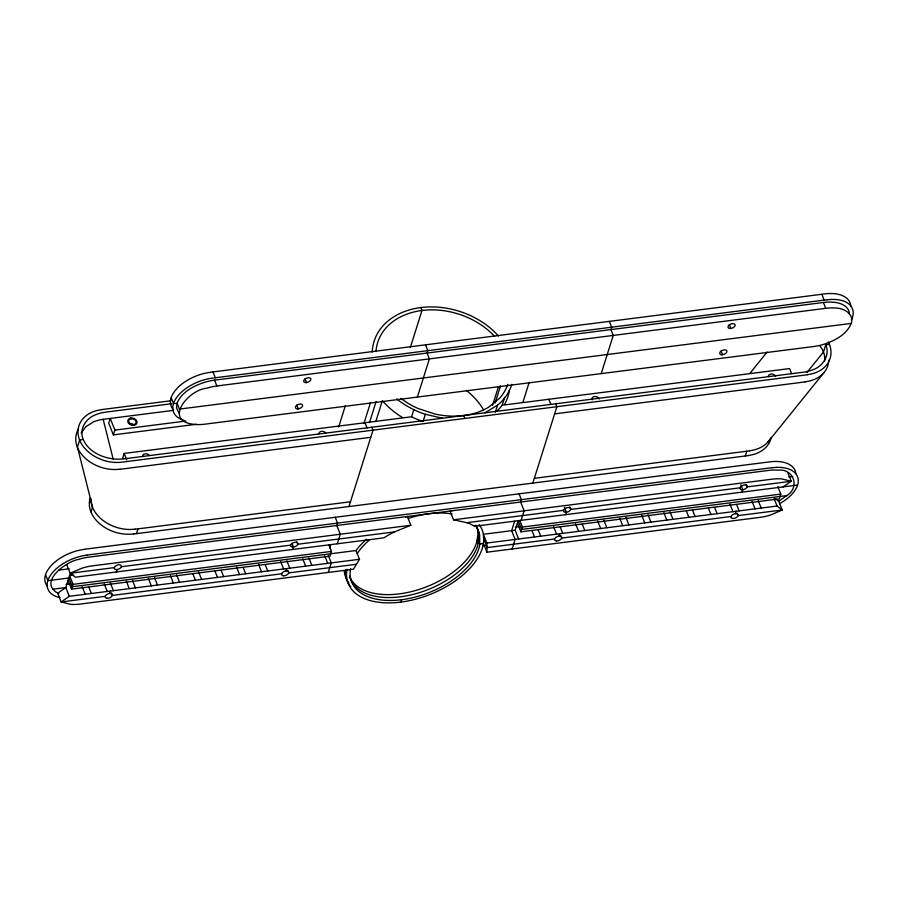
<?xml version="1.0" encoding="UTF-8"?>
<svg xmlns="http://www.w3.org/2000/svg" width="898" height="898" viewBox="0 0 898 898"><rect width="100%" height="100%" fill="white"/><g stroke="black" fill="none" stroke-linecap="round" stroke-linejoin="round"><path stroke-width="1.35" d="M824.645 361.221C825.475 355.788 823.354 350.299 820.009 346.078M775.636 498.861L778.723 501.241L782.203 509.997L770.394 515.07A37.222 20.923 -21.7 0 1 759.966 517.371L486.941 552.203L486.862 543.043L483.382 534.288L515.16 530.235L518.168 520.694L521.648 529.438L786.738 495.595C800.219 487.603 793.776 468.453 778.297 470.159A37.222 20.923 -21.7 0 0 768.497 470.429L88.924 557.108A37.222 20.923 -21.7 0 0 78.496 559.409C65.431 561.721 36.998 583.038 58.999 593.791M851.192 323.415C854.537 313.941 843.536 307.969 835.533 308.048A37.222 20.923 -21.7 0 0 825.733 308.328L216.878 385.983A37.222 20.923 -21.7 0 0 206.439 388.284C187.716 390.001 162.56 421.903 195.068 424.451A37.222 20.923 -21.7 0 0 204.856 424.182L813.723 346.516A37.222 20.923 -21.7 0 0 824.151 344.215C834.915 340.555 846.747 334.584 851.192 323.415L179.409 409.095L177.086 403.258C181.531 392.089 193.351 386.118 204.115 382.458A37.222 20.923 -21.7 0 1 214.555 380.157L823.41 302.491A37.222 20.923 -21.7 0 1 833.209 302.211C840.012 302.604 849.182 305.881 849.429 313.93M113.384 434.879L114.877 430.097L110.241 418.434L108.737 423.205L113.384 434.879L196.292 424.294M91.035 511.849L92.539 507.078L77.453 447.137L79.709 439.975L83.245 439.526C88.33 451.267 101.25 457.464 113.384 458.9A37.222 27.995 17.5 0 0 123.991 458.844L803.575 372.176A37.222 27.995 17.5 0 0 813.195 369.65C822.95 366.227 830.313 354.935 825.745 344.821L829.281 344.372M328.982 545.153L331.474 551.406L329.97 556.176L71.548 589.144L73.052 584.362L69.573 575.618L73.737 575.079M122.667 458.216L124.171 453.434L411.565 416.784A53.835 40.489 17.5 0 0 423.093 421.443L425.349 414.281A53.835 40.489 17.5 0 1 413.821 409.623L410.981 408.253A72.132 54.239 17.5 0 1 396.658 398.892M109.556 593.488L110.308 591.075M116.313 571.97L117.077 569.557M136.485 533.648L137.978 528.866M285.957 570.971L286.709 568.569M292.714 549.475L293.466 547.084L291.973 543.335M338.681 426.977L345.348 405.75M363.948 423.418L370.56 402.416M329.645 548.173L330.778 544.592M369.493 422.543L376.105 401.529M328.253 572.441L331.261 562.889L328.275 555.391M337.266 543.795L340.263 534.243L336.784 525.498L337.536 523.107L335.212 517.27M348.985 506.539L373.018 430.153L371.851 427.235M375.802 421.566L382.413 400.564M410.352 347.459L421.981 310.484L420.825 307.565A72.132 54.239 17.5 0 0 372.21 352.095M417.357 397.073L429.379 358.886L427.055 353.049L427.807 350.658L425.484 344.821M411.565 416.784L413.821 409.623M400.923 602.087L401.675 599.707M492.575 405.357L498.39 386.87M495.112 403.022L500.512 385.859M495.314 412.227L497.571 405.065A53.835 40.489 17.5 0 0 504.463 398.061L505.989 396.13A72.132 54.239 17.5 0 0 511.759 384.423M497.234 410.655A53.835 40.489 17.5 0 0 502.207 405.223L504.463 398.061M522.95 402.192L529.203 382.301M514.633 521.143L511.624 530.684L515.115 539.44L512.107 548.992M521.121 520.346L524.129 510.794L520.638 502.038L521.39 499.658L519.066 493.821M532.84 483.09L556.872 406.704L555.716 403.786M777.836 486.593L780.822 494.091L779.329 498.873L520.896 531.829L522.4 527.059L519.92 520.806M601.211 373.624L613.233 335.437L610.909 329.6L611.661 327.209L609.338 321.372M558.904 536.151L559.667 533.76M565.673 514.666L566.425 512.264L564.438 507.269M745.34 455.982L746.844 451.211M735.294 513.678L736.057 511.265M742.062 492.16L742.826 489.747L740.839 484.752M825.745 344.821L823.488 351.982L806.976 372.457M81.134 433.038L85.939 426.595L93.549 421.858A37.222 27.995 17.5 0 1 103.169 419.332L173.55 410.352M45.596 574.832L47.92 580.669L68.82 577.998L72.3 586.753L356.023 550.53L356.944 549.273A72.132 40.545 -21.7 0 1 366.631 539.215M357.224 553.46L360.008 549.666A68.338 38.412 -21.7 0 1 369.785 539.608M356.023 550.53L359.503 559.286L353.419 569.231L80.393 604.051A37.222 20.923 -21.7 0 1 70.594 604.332L61.143 601.963L57.652 593.208L65.812 587.55L69.943 574.417L72.592 574.08M749.707 373.602L767.094 352.05M768.261 441.636L823.893 372.67M786.738 495.595L778.723 501.241M497.571 405.065L485.122 412.788M359.503 559.286L69.292 596.306L61.143 601.963L105.268 596.328M783.078 486.929L791.239 481.272L787.748 472.528M66.688 564.494L70.179 573.238L75.309 577.201L383.873 537.846A53.835 30.263 -21.7 0 1 394.581 531.897L410.857 525.24L407.366 516.485L405.627 517.046M210.244 372.277L824.577 293.927A34.438 19.352 -21.7 0 1 850.799 305.848M826.901 299.752L212.568 378.114A34.438 19.352 -21.7 0 0 173.393 403.73A34.438 19.352 -21.7 0 0 183.832 420.242M101.519 409.6L170.642 400.789M171.585 403.73L105.414 412.171A37.222 27.995 17.5 0 0 95.794 414.696C86.04 418.109 78.676 429.401 83.245 439.526M114.877 430.097L185.875 421.039M502.207 405.223L789.6 368.562L791.666 373.748M807.47 374.747L122.42 462.111A34.438 25.896 17.5 0 1 79.552 439.998A34.438 25.896 17.5 0 1 101.564 409.713M120.164 469.272L370.762 437.315M554.616 413.866L805.214 381.897M135.239 529.214L350.489 501.769M534.344 478.32L749.583 450.863M133.746 533.996L748.079 455.634M84.614 549.239L769.665 461.864A34.438 19.352 -21.7 0 1 795.886 473.785M86.938 555.065L771.988 467.69M58.673 570.129L69.191 568.793M788.803 477.006L792.743 476.501M410.857 525.24L92.404 565.863A37.222 20.923 -21.7 0 0 81.976 568.165L70.179 573.238L114.293 567.626M451.582 511.187L450.055 511.052L453.535 519.796L771.988 479.184A37.222 20.923 -21.7 0 1 781.776 478.903L791.239 481.272L747.114 486.907L746.115 484.404M121.365 566.717L290.683 545.142M394.581 531.897L297.754 544.244L296.755 541.741M453.535 519.796L466.803 522.692L563.641 510.333M740.042 487.816L570.713 509.435L569.714 506.932M797.491 485.066L474.514 526.284A53.835 30.263 -21.7 0 0 466.803 522.692M65.981 584.463L69.943 583.958M515.329 527.148L519.302 526.643M73.052 584.362L331.474 551.406M522.4 527.059L780.822 494.091M52.668 589.223L65.812 587.55L69.292 596.306M479.891 543.896L483.461 543.447L486.941 552.203M486.862 543.043L777.073 506.034L782.203 509.997L738.077 515.609L737.09 513.117M482.967 545.804L485.739 545.445M281.669 573.8L112.34 595.419L111.341 592.927M356.068 564.303L288.741 572.902L287.742 570.398M554.627 538.991L487.288 547.567L483.809 538.822M731.006 516.518L561.699 538.093L560.7 535.59M442.445 418.232L425.349 414.281M179.05 413.192L176.603 408.062L177.086 403.258L173.55 403.707L171.226 397.87M821.838 294.275L824.162 300.112M823.41 302.491L825.733 308.328M729.322 324.706L730.815 328.455M721.06 350.961L722.553 354.71M774.087 498.525L777.073 506.034M758.204 500.556L761.19 508.055M752.041 501.342L755.027 508.84M736.652 504.62L739.144 510.872M729.984 504.148L732.97 511.658M714.606 507.426L717.087 513.678M708.432 508.212L710.924 514.464M692.549 510.244L695.041 516.496M686.386 511.029L688.878 517.282M670.009 511.804L672.995 519.302M663.835 512.59L666.821 520.088M647.952 514.61L650.938 522.12M641.789 515.396L644.775 522.905M625.906 517.428L628.892 524.926M619.743 518.213L622.729 525.712M603.86 520.234L606.846 527.743M597.686 521.031L600.672 528.529M548.813 399.273L550.878 404.459M582.308 524.297L584.8 530.55M575.64 523.837L578.626 531.335M560.262 527.115L562.743 533.367M553.595 526.655L556.58 534.153M538.205 529.921L540.697 536.173M532.043 530.718L534.534 536.959M517.416 523.074L520.896 531.829M515.16 530.235L518.651 538.991M463.783 415.516L464.94 418.423M477.579 538.07L478.735 540.989M477.107 540.416L478.275 543.335M364.958 422.722L367.024 427.919M305.039 378.821L306.532 382.57M296.778 405.077L298.271 408.826M324.739 555.84L327.725 563.338M308.856 557.86L311.842 565.37M302.682 558.657L305.668 566.155M212.983 371.929L215.307 377.766M286.799 560.678L289.785 568.176M214.555 380.146L216.878 385.983M280.636 561.463L283.622 568.962M265.247 564.741L267.739 570.993M258.59 564.281L261.576 571.779M243.201 567.547L245.693 573.8M236.533 567.087L239.519 574.585M221.155 570.365L223.636 576.617M214.981 571.15L217.473 577.403M198.604 571.925L201.59 579.423M130.94 418.053L131.231 418.782M133.555 424.619L133.836 425.349M192.935 573.968L195.427 580.22M176.558 574.742L179.544 582.241M124.171 453.434L126.753 459.922M170.384 575.528L173.37 583.027M154.512 577.549L157.498 585.058M148.338 578.334L151.324 585.844M132.455 580.366L135.441 587.864M126.292 581.152L129.278 588.65M110.409 583.172L113.395 590.682M104.247 583.958L107.232 591.468M88.857 587.236L91.349 593.488M82.189 586.776L85.175 594.274M68.068 580.389L71.548 589.144M103.169 419.332L113.215 459.293M826.878 299.853A34.438 19.352 -21.7 0 1 852.561 317.106A34.438 19.352 -21.7 0 1 851.349 319.957M210.211 372.367A34.438 19.352 -21.7 0 0 171.069 397.893A34.438 19.352 -21.7 0 0 172.887 409.129M828.36 342.071A34.438 25.896 17.5 0 1 829.438 344.349A34.438 25.896 17.5 0 1 807.425 374.634M770.282 438.83A34.438 25.896 17.5 0 1 749.538 450.751M828.36 363.578A34.438 25.896 17.5 0 1 805.18 381.796M828.731 360.199A34.438 25.896 17.5 0 1 828.618 361.905M771.225 437.315A34.438 25.896 17.5 0 1 748.034 455.522M507.785 384.366A68.338 51.388 17.5 0 1 499.804 398.005L488.725 407.164A68.338 51.388 17.5 0 1 434.924 414.023L417.985 408.444A68.338 51.388 17.5 0 1 400.89 398.409M375.993 351.533A68.338 51.388 17.5 0 1 421.981 310.484A68.338 51.388 17.5 0 1 494.63 336.402M420.825 307.565A72.132 54.239 17.5 0 1 498.469 335.987M509.334 390.596A72.132 54.239 17.5 0 1 504.766 403.999M401.844 417.132A72.132 54.239 17.5 0 1 383.547 401.945M466.253 390.349A68.338 51.388 17.5 0 1 483.73 410.161M90.833 498.412A34.438 25.896 17.5 0 0 92.382 507.089A34.438 25.896 17.5 0 0 135.194 529.113M78.564 428.795A34.438 25.896 17.5 0 0 77.307 447.148A34.438 25.896 17.5 0 0 120.119 469.171M90.103 498.166A34.438 25.896 17.5 0 0 90.878 511.871A34.438 25.896 17.5 0 0 133.69 533.883M768.374 376.644A3.794 2.851 17.5 0 1 771.404 374.017A3.794 2.851 17.5 0 1 775.625 376.52M129.727 423.553A3.794 2.851 17.5 0 1 134.004 425.282M142.636 456.453A3.794 2.851 17.5 0 1 145.184 453.86A3.794 2.851 17.5 0 1 149.461 455.589M319.014 433.936A3.794 2.851 17.5 0 1 321.574 431.332A3.794 2.851 17.5 0 1 325.851 433.061M592.152 399.891A3.794 2.851 17.5 0 1 594.532 396.523A3.794 2.851 17.5 0 1 599.224 398.981M348.907 582.982A72.132 40.545 -21.7 0 1 347.56 580.995M346.965 579.973A72.132 40.545 -21.7 0 1 344.293 570.915M476.67 526.43A68.338 38.412 -21.7 0 1 477.893 535.444L476.512 542.785A68.338 38.412 -21.7 0 1 414.393 590.839A68.338 38.412 -21.7 0 1 349.928 577.436M350.635 579.333A68.338 38.412 -21.7 0 0 414.607 594.016A68.338 38.412 -21.7 0 0 477.68 545.703L479.061 538.362L478.466 531.493A68.338 38.412 -21.7 0 0 475.906 525.308M350.242 578.29A68.338 38.412 -21.7 0 1 349.603 576.146M350.815 586.854A72.132 40.545 -21.7 0 1 345.393 570.129M347.032 569.22A72.132 40.545 -21.7 0 0 403.864 601.671A72.132 40.545 -21.7 0 0 482.372 548.173L483.831 540.416L483.203 533.176A72.132 40.545 -21.7 0 0 479.162 524.657M350.613 568.569A68.338 38.412 -21.7 0 0 407.277 598.831A68.338 38.412 -21.7 0 0 479.768 544.906L479.622 534.411A68.338 38.412 -21.7 0 0 475.076 525.442M408.388 518.382A68.338 38.412 -21.7 0 1 452.042 513.937M779.498 503.711A34.438 19.352 -21.7 0 0 797.637 485.043A34.438 19.352 -21.7 0 0 771.966 467.779M59.863 597.619A34.438 19.352 -21.7 0 1 47.762 580.692A34.438 19.352 -21.7 0 1 86.904 555.155M47.257 586.08A34.438 19.352 -21.7 0 1 45.439 574.855A34.438 19.352 -21.7 0 1 84.58 549.329M721.666 354.744A3.794 2.133 -21.7 0 0 726.92 351.275A3.794 2.133 -21.7 0 0 721.341 350.961A3.794 2.133 -21.7 0 0 721.666 354.744M729.928 328.488A3.794 2.133 -21.7 0 0 735.181 325.009A3.794 2.133 -21.7 0 0 729.603 324.694A3.794 2.133 -21.7 0 0 729.928 328.488M297.384 408.859A3.794 2.133 -21.7 0 0 302.637 405.391A3.794 2.133 -21.7 0 0 297.058 405.065A3.794 2.133 -21.7 0 0 297.384 408.859M305.646 382.604A3.794 2.133 -21.7 0 0 310.899 379.124A3.794 2.133 -21.7 0 0 305.32 378.81A3.794 2.133 -21.7 0 0 305.646 382.604M128.493 423.183A4.748 3.57 17.5 0 0 136.541 423.878A4.748 3.57 17.5 0 0 132.129 418.03A4.748 3.57 17.5 0 0 128.493 423.183M129.278 422.891A3.794 2.851 17.5 0 0 135.71 423.441A3.794 2.851 17.5 0 0 132.186 418.76A3.794 2.851 17.5 0 0 129.278 422.891M107.154 598.293A3.794 2.133 -21.7 0 0 112.407 594.824A3.794 2.133 -21.7 0 0 106.828 594.51A3.794 2.133 -21.7 0 0 107.154 598.293M116.19 569.59A3.794 2.133 -21.7 0 0 121.443 566.122A3.794 2.133 -21.7 0 0 115.864 565.807A3.794 2.133 -21.7 0 0 116.19 569.59M292.58 547.118A3.794 2.133 -21.7 0 0 297.822 543.638A3.794 2.133 -21.7 0 0 292.243 543.324A3.794 2.133 -21.7 0 0 292.58 547.118M283.566 575.775A3.794 2.133 -21.7 0 0 288.808 572.295A3.794 2.133 -21.7 0 0 283.229 571.981A3.794 2.133 -21.7 0 0 283.566 575.775M565.538 512.309A3.794 2.133 -21.7 0 0 570.78 508.829A3.794 2.133 -21.7 0 0 565.201 508.515A3.794 2.133 -21.7 0 0 565.538 512.309M556.513 540.966A3.794 2.133 -21.7 0 0 561.766 537.487A3.794 2.133 -21.7 0 0 556.188 537.172A3.794 2.133 -21.7 0 0 556.513 540.966M732.903 518.483A3.794 2.133 -21.7 0 0 738.156 515.014A3.794 2.133 -21.7 0 0 732.577 514.7A3.794 2.133 -21.7 0 0 732.903 518.483M741.939 489.78A3.794 2.133 -21.7 0 0 747.181 486.312A3.794 2.133 -21.7 0 0 741.602 485.986A3.794 2.133 -21.7 0 0 741.939 489.78"/></g></svg>
